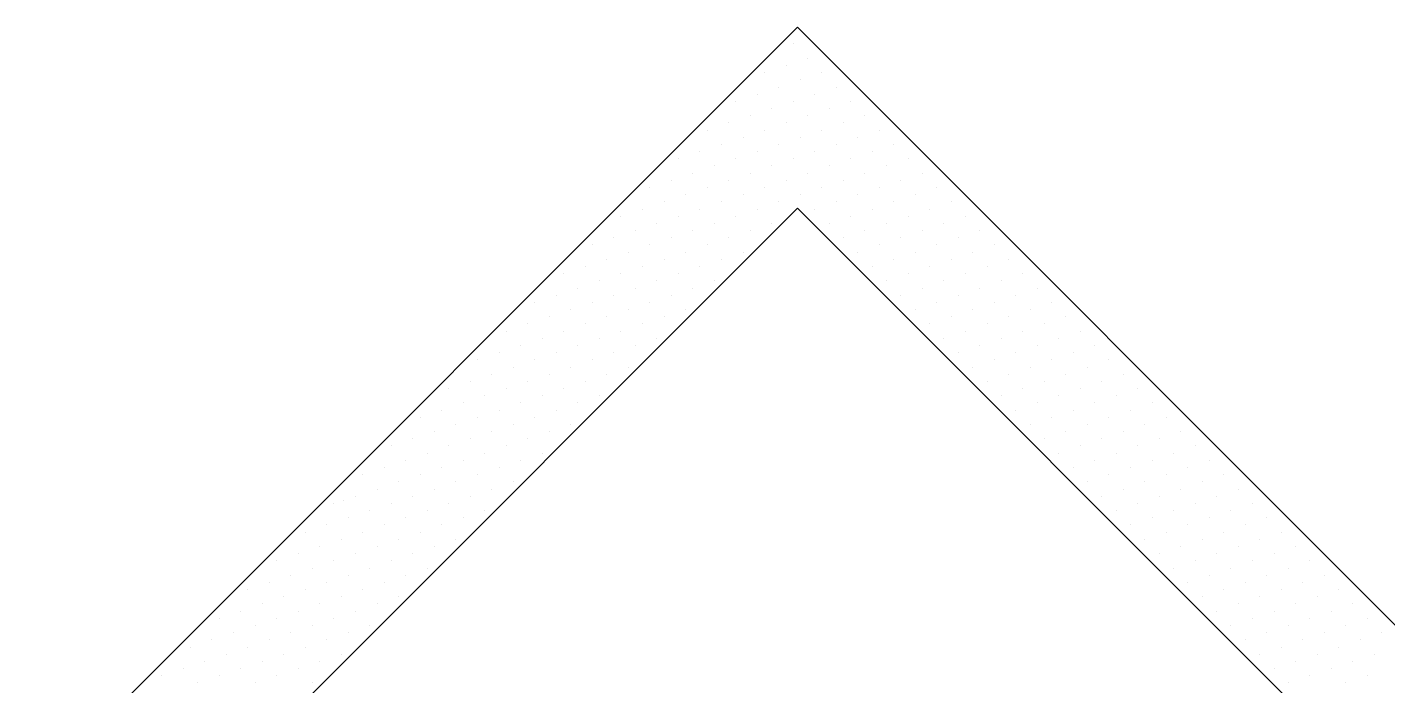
# Model space of a CAD drawing. Header units: centimetres. Extents: x -15692 to -14942, y 4339 to 5301.
# Drawn here: x -15515.57 to -15496.42, y 4655 to 4664.27 of the extents above; entities that cross this region are included whole.
import ezdxf

# ---------------------------------------------------------------- set-up
doc = ezdxf.new("R2010")
doc.units = ezdxf.units.CM
doc.layers.add('Objetos', color=34, linetype='Continuous', lineweight=13)

# ---------------------------------------------------------------- blocks, each defined once
blk = doc.blocks.new('mesa_centro_sala')
at = {"layer": 'Objetos'}
for p, q in [((-0.16209, -0.07557), (-0.27052, -0.18399)), ((-0.16209, -0.10102), (-0.24506, -0.18399)), ((-0.18532, -0.10174), (-0.18532, -0.10174)), ((-0.18229, -0.10275), (-0.18229, -0.10275)), ((-0.18734, -0.10376), (-0.18734, -0.10376)), ((-0.18431, -0.10477), (-0.18431, -0.10477)), ((-0.17926, -0.10376), (-0.17926, -0.10376)), ((-0.18936, -0.10578), (-0.18936, -0.10578)), ((-0.18633, -0.10679), (-0.18633, -0.10679)), ((-0.18128, -0.10578), (-0.18128, -0.10578)), ((-0.17825, -0.10679), (-0.17825, -0.10679)), ((-0.19138, -0.1078), (-0.19138, -0.1078)), ((-0.18835, -0.10881), (-0.18835, -0.10881)), ((-0.1833, -0.1078), (-0.1833, -0.1078)), ((-0.18027, -0.10881), (-0.18027, -0.10881)), ((-0.1934, -0.10982), (-0.1934, -0.10982)), ((-0.19037, -0.11083), (-0.19037, -0.11083)), ((-0.18532, -0.10982), (-0.18532, -0.10982)), ((-0.18229, -0.11083), (-0.18229, -0.11083)), ((-0.19543, -0.11184), (-0.19543, -0.11184)), ((-0.19239, -0.11285), (-0.19239, -0.11285)), ((-0.18734, -0.11184), (-0.18734, -0.11184)), ((-0.18431, -0.11285), (-0.18431, -0.11285)), ((-0.17926, -0.11184), (-0.17926, -0.11184)), ((-0.19745, -0.11386), (-0.19745, -0.11386)), ((-0.19441, -0.11487), (-0.19441, -0.11487)), ((-0.18936, -0.11386), (-0.18936, -0.11386)), ((-0.18633, -0.11487), (-0.18633, -0.11487)), ((-0.18128, -0.11386), (-0.18128, -0.11386)), ((-0.17825, -0.11487), (-0.17825, -0.11487)), ((-0.19947, -0.11588), (-0.19947, -0.11588)), ((-0.19138, -0.11588), (-0.19138, -0.11588)), ((-0.1833, -0.11588), (-0.1833, -0.11588)), ((-0.20149, -0.1179), (-0.20149, -0.1179)), ((-0.19644, -0.11689), (-0.19644, -0.11689)), ((-0.1934, -0.1179), (-0.1934, -0.1179)), ((-0.18835, -0.11689), (-0.18835, -0.11689)), ((-0.18532, -0.1179), (-0.18532, -0.1179)), ((-0.18027, -0.11689), (-0.18027, -0.11689)), ((-0.20351, -0.11992), (-0.20351, -0.11992)), ((-0.19846, -0.11891), (-0.19846, -0.11891)), ((-0.19543, -0.11992), (-0.19543, -0.11992)), ((-0.19037, -0.11891), (-0.19037, -0.11891)), ((-0.18734, -0.11992), (-0.18734, -0.11992)), ((-0.18229, -0.11891), (-0.18229, -0.11891)), ((-0.20553, -0.12194), (-0.20553, -0.12194)), ((-0.20048, -0.12093), (-0.20048, -0.12093)), ((-0.19745, -0.12194), (-0.19745, -0.12194)), ((-0.19239, -0.12093), (-0.19239, -0.12093)), ((-0.18936, -0.12194), (-0.18936, -0.12194)), ((-0.18431, -0.12093), (-0.18431, -0.12093)), ((-0.20755, -0.12396), (-0.20755, -0.12396)), ((-0.2025, -0.12295), (-0.2025, -0.12295)), ((-0.19947, -0.12396), (-0.19947, -0.12396)), ((-0.19441, -0.12295), (-0.19441, -0.12295)), ((-0.19138, -0.12396), (-0.19138, -0.12396)), ((-0.18633, -0.12295), (-0.18633, -0.12295)), ((-0.20957, -0.12598), (-0.20957, -0.12598)), ((-0.20452, -0.12497), (-0.20452, -0.12497)), ((-0.20149, -0.12598), (-0.20149, -0.12598)), ((-0.19644, -0.12497), (-0.19644, -0.12497)), ((-0.1934, -0.12598), (-0.1934, -0.12598)), ((-0.18835, -0.12497), (-0.18835, -0.12497)), ((-0.21159, -0.128), (-0.21159, -0.128)), ((-0.20654, -0.12699), (-0.20654, -0.12699)), ((-0.20351, -0.128), (-0.20351, -0.128)), ((-0.19846, -0.12699), (-0.19846, -0.12699)), ((-0.19543, -0.128), (-0.19543, -0.128)), ((-0.19037, -0.12699), (-0.19037, -0.12699)), ((-0.21361, -0.13002), (-0.21361, -0.13002)), ((-0.20856, -0.12901), (-0.20856, -0.12901)), ((-0.20553, -0.13002), (-0.20553, -0.13002)), ((-0.20048, -0.12901), (-0.20048, -0.12901)), ((-0.19745, -0.13002), (-0.19745, -0.13002)), ((-0.19239, -0.12901), (-0.19239, -0.12901)), ((-0.21563, -0.13204), (-0.21563, -0.13204)), ((-0.21058, -0.13103), (-0.21058, -0.13103)), ((-0.20755, -0.13204), (-0.20755, -0.13204)), ((-0.2025, -0.13103), (-0.2025, -0.13103)), ((-0.19947, -0.13204), (-0.19947, -0.13204)), ((-0.19441, -0.13103), (-0.19441, -0.13103)), ((-0.21765, -0.13406), (-0.21765, -0.13406)), ((-0.2126, -0.13305), (-0.2126, -0.13305)), ((-0.20957, -0.13406), (-0.20957, -0.13406)), ((-0.20452, -0.13305), (-0.20452, -0.13305)), ((-0.20149, -0.13406), (-0.20149, -0.13406)), ((-0.19644, -0.13305), (-0.19644, -0.13305)), ((-0.21462, -0.13507), (-0.21462, -0.13507)), ((-0.20654, -0.13507), (-0.20654, -0.13507)), ((-0.19846, -0.13507), (-0.19846, -0.13507)), ((-0.21967, -0.13608), (-0.21967, -0.13608)), ((-0.21664, -0.1371), (-0.21664, -0.1371)), ((-0.21159, -0.13608), (-0.21159, -0.13608)), ((-0.20856, -0.1371), (-0.20856, -0.1371)), ((-0.20351, -0.13608), (-0.20351, -0.13608)), ((-0.20048, -0.1371), (-0.20048, -0.1371)), ((-0.22169, -0.13811), (-0.22169, -0.13811)), ((-0.21866, -0.13912), (-0.21866, -0.13912)), ((-0.21361, -0.13811), (-0.21361, -0.13811)), ((-0.21058, -0.13912), (-0.21058, -0.13912)), ((-0.20553, -0.13811), (-0.20553, -0.13811)), ((-0.2025, -0.13912), (-0.2025, -0.13912)), ((-0.22371, -0.14013), (-0.22371, -0.14013)), ((-0.22068, -0.14114), (-0.22068, -0.14114)), ((-0.21563, -0.14013), (-0.21563, -0.14013)), ((-0.2126, -0.14114), (-0.2126, -0.14114)), ((-0.20755, -0.14013), (-0.20755, -0.14013)), ((-0.20452, -0.14114), (-0.20452, -0.14114)), ((-0.22573, -0.14215), (-0.22573, -0.14215)), ((-0.2227, -0.14316), (-0.2227, -0.14316)), ((-0.21765, -0.14215), (-0.21765, -0.14215)), ((-0.21462, -0.14316), (-0.21462, -0.14316)), ((-0.20957, -0.14215), (-0.20957, -0.14215)), ((-0.20654, -0.14316), (-0.20654, -0.14316)), ((-0.22775, -0.14417), (-0.22775, -0.14417)), ((-0.22472, -0.14518), (-0.22472, -0.14518)), ((-0.21967, -0.14417), (-0.21967, -0.14417)), ((-0.21664, -0.14518), (-0.21664, -0.14518)), ((-0.21159, -0.14417), (-0.21159, -0.14417)), ((-0.20856, -0.14518), (-0.20856, -0.14518)), ((-0.22977, -0.14619), (-0.22977, -0.14619)), ((-0.22674, -0.1472), (-0.22674, -0.1472)), ((-0.22169, -0.14619), (-0.22169, -0.14619)), ((-0.21866, -0.1472), (-0.21866, -0.1472)), ((-0.21361, -0.14619), (-0.21361, -0.14619)), ((-0.21058, -0.1472), (-0.21058, -0.1472)), ((-0.2318, -0.14821), (-0.2318, -0.14821)), ((-0.22876, -0.14922), (-0.22876, -0.14922)), ((-0.22371, -0.14821), (-0.22371, -0.14821)), ((-0.22068, -0.14922), (-0.22068, -0.14922)), ((-0.21563, -0.14821), (-0.21563, -0.14821)), ((-0.2126, -0.14922), (-0.2126, -0.14922)), ((-0.23382, -0.15023), (-0.23382, -0.15023)), ((-0.23078, -0.15124), (-0.23078, -0.15124)), ((-0.22573, -0.15023), (-0.22573, -0.15023)), ((-0.2227, -0.15124), (-0.2227, -0.15124)), ((-0.21765, -0.15023), (-0.21765, -0.15023)), ((-0.21462, -0.15124), (-0.21462, -0.15124)), ((-0.23584, -0.15225), (-0.23584, -0.15225)), ((-0.22775, -0.15225), (-0.22775, -0.15225)), ((-0.21967, -0.15225), (-0.21967, -0.15225)), ((-0.23786, -0.15427), (-0.23786, -0.15427)), ((-0.23281, -0.15326), (-0.23281, -0.15326)), ((-0.22977, -0.15427), (-0.22977, -0.15427)), ((-0.22472, -0.15326), (-0.22472, -0.15326)), ((-0.22169, -0.15427), (-0.22169, -0.15427)), ((-0.21664, -0.15326), (-0.21664, -0.15326)), ((-0.23988, -0.15629), (-0.23988, -0.15629)), ((-0.23483, -0.15528), (-0.23483, -0.15528)), ((-0.2318, -0.15629), (-0.2318, -0.15629)), ((-0.22674, -0.15528), (-0.22674, -0.15528)), ((-0.22371, -0.15629), (-0.22371, -0.15629)), ((-0.21866, -0.15528), (-0.21866, -0.15528)), ((-0.2419, -0.15831), (-0.2419, -0.15831)), ((-0.23685, -0.1573), (-0.23685, -0.1573)), ((-0.23382, -0.15831), (-0.23382, -0.15831)), ((-0.22876, -0.1573), (-0.22876, -0.1573)), ((-0.22573, -0.15831), (-0.22573, -0.15831)), ((-0.22068, -0.1573), (-0.22068, -0.1573)), ((-0.24392, -0.16033), (-0.24392, -0.16033)), ((-0.23887, -0.15932), (-0.23887, -0.15932)), ((-0.23584, -0.16033), (-0.23584, -0.16033)), ((-0.23078, -0.15932), (-0.23078, -0.15932)), ((-0.22775, -0.16033), (-0.22775, -0.16033)), ((-0.2227, -0.15932), (-0.2227, -0.15932)), ((-0.24594, -0.16235), (-0.24594, -0.16235)), ((-0.24089, -0.16134), (-0.24089, -0.16134)), ((-0.23786, -0.16235), (-0.23786, -0.16235)), ((-0.23281, -0.16134), (-0.23281, -0.16134)), ((-0.22977, -0.16235), (-0.22977, -0.16235)), ((-0.22472, -0.16134), (-0.22472, -0.16134)), ((-0.24796, -0.16437), (-0.24796, -0.16437)), ((-0.24291, -0.16336), (-0.24291, -0.16336)), ((-0.23988, -0.16437), (-0.23988, -0.16437)), ((-0.23483, -0.16336), (-0.23483, -0.16336)), ((-0.2318, -0.16437), (-0.2318, -0.16437)), ((-0.22674, -0.16336), (-0.22674, -0.16336)), ((-0.24998, -0.16639), (-0.24998, -0.16639)), ((-0.24493, -0.16538), (-0.24493, -0.16538)), ((-0.2419, -0.16639), (-0.2419, -0.16639)), ((-0.23685, -0.16538), (-0.23685, -0.16538)), ((-0.23382, -0.16639), (-0.23382, -0.16639)), ((-0.22876, -0.16538), (-0.22876, -0.16538)), ((-0.252, -0.16841), (-0.252, -0.16841)), ((-0.24695, -0.1674), (-0.24695, -0.1674)), ((-0.24392, -0.16841), (-0.24392, -0.16841)), ((-0.23887, -0.1674), (-0.23887, -0.1674)), ((-0.23584, -0.16841), (-0.23584, -0.16841)), ((-0.23078, -0.1674), (-0.23078, -0.1674)), ((-0.25402, -0.17043), (-0.25402, -0.17043)), ((-0.24897, -0.16942), (-0.24897, -0.16942)), ((-0.24594, -0.17043), (-0.24594, -0.17043)), ((-0.24089, -0.16942), (-0.24089, -0.16942)), ((-0.23786, -0.17043), (-0.23786, -0.17043)), ((-0.23281, -0.16942), (-0.23281, -0.16942)), ((-0.25099, -0.17144), (-0.25099, -0.17144)), ((-0.24291, -0.17144), (-0.24291, -0.17144)), ((-0.23483, -0.17144), (-0.23483, -0.17144)), ((-0.25604, -0.17245), (-0.25604, -0.17245)), ((-0.25301, -0.17347), (-0.25301, -0.17347)), ((-0.24796, -0.17245), (-0.24796, -0.17245)), ((-0.24493, -0.17347), (-0.24493, -0.17347)), ((-0.23988, -0.17245), (-0.23988, -0.17245)), ((-0.23685, -0.17347), (-0.23685, -0.17347)), ((-0.25806, -0.17448), (-0.25806, -0.17448)), ((-0.25503, -0.17549), (-0.25503, -0.17549)), ((-0.24998, -0.17448), (-0.24998, -0.17448)), ((-0.24695, -0.17549), (-0.24695, -0.17549)), ((-0.2419, -0.17448), (-0.2419, -0.17448)), ((-0.23887, -0.17549), (-0.23887, -0.17549)), ((-0.26008, -0.1765), (-0.26008, -0.1765)), ((-0.25705, -0.17751), (-0.25705, -0.17751)), ((-0.252, -0.1765), (-0.252, -0.1765)), ((-0.24897, -0.17751), (-0.24897, -0.17751)), ((-0.24392, -0.1765), (-0.24392, -0.1765)), ((-0.24089, -0.17751), (-0.24089, -0.17751)), ((-0.2621, -0.17852), (-0.2621, -0.17852)), ((-0.25907, -0.17953), (-0.25907, -0.17953)), ((-0.25402, -0.17852), (-0.25402, -0.17852)), ((-0.25099, -0.17953), (-0.25099, -0.17953)), ((-0.24594, -0.17852), (-0.24594, -0.17852)), ((-0.24291, -0.17953), (-0.24291, -0.17953)), ((-0.26412, -0.18054), (-0.26412, -0.18054)), ((-0.26109, -0.18155), (-0.26109, -0.18155)), ((-0.25604, -0.18054), (-0.25604, -0.18054)), ((-0.25301, -0.18155), (-0.25301, -0.18155)), ((-0.24796, -0.18054), (-0.24796, -0.18054)), ((-0.24493, -0.18155), (-0.24493, -0.18155)), ((-0.26614, -0.18256), (-0.26614, -0.18256)), ((-0.26311, -0.18357), (-0.26311, -0.18357)), ((-0.25806, -0.18256), (-0.25806, -0.18256)), ((-0.25503, -0.18357), (-0.25503, -0.18357)), ((-0.24998, -0.18256), (-0.24998, -0.18256)), ((-0.24695, -0.18357), (-0.24695, -0.18357)), ((-0.27052, -0.18399), (-0.16209, -0.29242)), ((-0.26817, -0.18458), (-0.26817, -0.18458)), ((-0.26513, -0.18559), (-0.26513, -0.18559)), ((-0.26008, -0.18458), (-0.26008, -0.18458)), ((-0.25705, -0.18559), (-0.25705, -0.18559)), ((-0.252, -0.18458), (-0.252, -0.18458)), ((-0.24897, -0.18559), (-0.24897, -0.18559)), ((-0.24506, -0.18399), (-0.16209, -0.26697)), ((-0.2621, -0.1866), (-0.2621, -0.1866)), ((-0.25907, -0.18761), (-0.25907, -0.18761)), ((-0.25402, -0.1866), (-0.25402, -0.1866)), ((-0.25099, -0.18761), (-0.25099, -0.18761)), ((-0.24594, -0.1866), (-0.24594, -0.1866)), ((-0.24291, -0.18761), (-0.24291, -0.18761)), ((-0.26412, -0.18862), (-0.26412, -0.18862)), ((-0.26109, -0.18963), (-0.26109, -0.18963)), ((-0.25604, -0.18862), (-0.25604, -0.18862)), ((-0.25301, -0.18963), (-0.25301, -0.18963)), ((-0.24796, -0.18862), (-0.24796, -0.18862)), ((-0.24493, -0.18963), (-0.24493, -0.18963)), ((-0.25806, -0.19064), (-0.25806, -0.19064)), ((-0.24998, -0.19064), (-0.24998, -0.19064)), ((-0.2419, -0.19064), (-0.2419, -0.19064)), ((-0.26008, -0.19266), (-0.26008, -0.19266)), ((-0.25503, -0.19165), (-0.25503, -0.19165)), ((-0.252, -0.19266), (-0.252, -0.19266)), ((-0.24695, -0.19165), (-0.24695, -0.19165)), ((-0.24392, -0.19266), (-0.24392, -0.19266)), ((-0.23887, -0.19165), (-0.23887, -0.19165)), ((-0.25705, -0.19367), (-0.25705, -0.19367)), ((-0.25402, -0.19468), (-0.25402, -0.19468)), ((-0.24897, -0.19367), (-0.24897, -0.19367)), ((-0.24594, -0.19468), (-0.24594, -0.19468)), ((-0.24089, -0.19367), (-0.24089, -0.19367)), ((-0.23786, -0.19468), (-0.23786, -0.19468)), ((-0.25604, -0.1967), (-0.25604, -0.1967)), ((-0.25099, -0.19569), (-0.25099, -0.19569)), ((-0.24796, -0.1967), (-0.24796, -0.1967)), ((-0.24291, -0.19569), (-0.24291, -0.19569)), ((-0.23988, -0.1967), (-0.23988, -0.1967)), ((-0.23483, -0.19569), (-0.23483, -0.19569)), ((-0.25301, -0.19771), (-0.25301, -0.19771)), ((-0.24998, -0.19872), (-0.24998, -0.19872)), ((-0.24493, -0.19771), (-0.24493, -0.19771)), ((-0.2419, -0.19872), (-0.2419, -0.19872)), ((-0.23685, -0.19771), (-0.23685, -0.19771)), ((-0.23382, -0.19872), (-0.23382, -0.19872)), ((-0.252, -0.20074), (-0.252, -0.20074)), ((-0.24695, -0.19973), (-0.24695, -0.19973)), ((-0.24392, -0.20074), (-0.24392, -0.20074)), ((-0.23887, -0.19973), (-0.23887, -0.19973)), ((-0.23584, -0.20074), (-0.23584, -0.20074)), ((-0.23078, -0.19973), (-0.23078, -0.19973)), ((-0.24897, -0.20175), (-0.24897, -0.20175)), ((-0.24594, -0.20276), (-0.24594, -0.20276)), ((-0.24089, -0.20175), (-0.24089, -0.20175)), ((-0.23786, -0.20276), (-0.23786, -0.20276)), ((-0.23281, -0.20175), (-0.23281, -0.20175)), ((-0.22977, -0.20276), (-0.22977, -0.20276)), ((-0.24796, -0.20478), (-0.24796, -0.20478)), ((-0.24291, -0.20377), (-0.24291, -0.20377)), ((-0.23988, -0.20478), (-0.23988, -0.20478)), ((-0.23483, -0.20377), (-0.23483, -0.20377)), ((-0.2318, -0.20478), (-0.2318, -0.20478)), ((-0.22674, -0.20377), (-0.22674, -0.20377)), ((-0.24493, -0.20579), (-0.24493, -0.20579)), ((-0.2419, -0.2068), (-0.2419, -0.2068)), ((-0.23685, -0.20579), (-0.23685, -0.20579)), ((-0.23382, -0.2068), (-0.23382, -0.2068)), ((-0.22876, -0.20579), (-0.22876, -0.20579)), ((-0.22573, -0.2068), (-0.22573, -0.2068)), ((-0.23887, -0.20781), (-0.23887, -0.20781)), ((-0.23078, -0.20781), (-0.23078, -0.20781)), ((-0.2227, -0.20781), (-0.2227, -0.20781)), ((-0.24392, -0.20883), (-0.24392, -0.20883)), ((-0.24089, -0.20984), (-0.24089, -0.20984)), ((-0.23584, -0.20883), (-0.23584, -0.20883)), ((-0.23281, -0.20984), (-0.23281, -0.20984)), ((-0.22775, -0.20883), (-0.22775, -0.20883)), ((-0.22472, -0.20984), (-0.22472, -0.20984)), ((-0.23786, -0.21085), (-0.23786, -0.21085)), ((-0.23483, -0.21186), (-0.23483, -0.21186)), ((-0.22977, -0.21085), (-0.22977, -0.21085)), ((-0.22674, -0.21186), (-0.22674, -0.21186)), ((-0.22169, -0.21085), (-0.22169, -0.21085)), ((-0.21866, -0.21186), (-0.21866, -0.21186)), ((-0.23988, -0.21287), (-0.23988, -0.21287)), ((-0.23685, -0.21388), (-0.23685, -0.21388)), ((-0.2318, -0.21287), (-0.2318, -0.21287)), ((-0.22876, -0.21388), (-0.22876, -0.21388)), ((-0.22371, -0.21287), (-0.22371, -0.21287)), ((-0.22068, -0.21388), (-0.22068, -0.21388)), ((-0.23382, -0.21489), (-0.23382, -0.21489)), ((-0.23078, -0.2159), (-0.23078, -0.2159)), ((-0.22573, -0.21489), (-0.22573, -0.21489)), ((-0.2227, -0.2159), (-0.2227, -0.2159)), ((-0.21765, -0.21489), (-0.21765, -0.21489)), ((-0.21462, -0.2159), (-0.21462, -0.2159)), ((-0.23584, -0.21691), (-0.23584, -0.21691)), ((-0.23281, -0.21792), (-0.23281, -0.21792)), ((-0.22775, -0.21691), (-0.22775, -0.21691)), ((-0.22472, -0.21792), (-0.22472, -0.21792)), ((-0.21967, -0.21691), (-0.21967, -0.21691)), ((-0.21664, -0.21792), (-0.21664, -0.21792)), ((-0.22977, -0.21893), (-0.22977, -0.21893)), ((-0.22674, -0.21994), (-0.22674, -0.21994)), ((-0.22169, -0.21893), (-0.22169, -0.21893)), ((-0.21866, -0.21994), (-0.21866, -0.21994)), ((-0.21361, -0.21893), (-0.21361, -0.21893)), ((-0.21058, -0.21994), (-0.21058, -0.21994)), ((-0.2318, -0.22095), (-0.2318, -0.22095)), ((-0.22876, -0.22196), (-0.22876, -0.22196)), ((-0.22371, -0.22095), (-0.22371, -0.22095)), ((-0.22068, -0.22196), (-0.22068, -0.22196)), ((-0.21563, -0.22095), (-0.21563, -0.22095)), ((-0.2126, -0.22196), (-0.2126, -0.22196)), ((-0.22573, -0.22297), (-0.22573, -0.22297)), ((-0.2227, -0.22398), (-0.2227, -0.22398)), ((-0.21765, -0.22297), (-0.21765, -0.22297)), ((-0.21462, -0.22398), (-0.21462, -0.22398)), ((-0.20957, -0.22297), (-0.20957, -0.22297)), ((-0.20654, -0.22398), (-0.20654, -0.22398)), ((-0.22775, -0.22499), (-0.22775, -0.22499)), ((-0.22472, -0.226), (-0.22472, -0.226)), ((-0.21967, -0.22499), (-0.21967, -0.22499)), ((-0.21664, -0.226), (-0.21664, -0.226)), ((-0.21159, -0.22499), (-0.21159, -0.22499)), ((-0.20856, -0.226), (-0.20856, -0.226)), ((-0.22169, -0.22701), (-0.22169, -0.22701)), ((-0.21361, -0.22701), (-0.21361, -0.22701)), ((-0.20553, -0.22701), (-0.20553, -0.22701)), ((-0.22371, -0.22903), (-0.22371, -0.22903)), ((-0.21866, -0.22802), (-0.21866, -0.22802)), ((-0.21563, -0.22903), (-0.21563, -0.22903)), ((-0.21058, -0.22802), (-0.21058, -0.22802)), ((-0.20755, -0.22903), (-0.20755, -0.22903)), ((-0.2025, -0.22802), (-0.2025, -0.22802)), ((-0.22068, -0.23004), (-0.22068, -0.23004)), ((-0.21765, -0.23105), (-0.21765, -0.23105)), ((-0.2126, -0.23004), (-0.2126, -0.23004)), ((-0.20957, -0.23105), (-0.20957, -0.23105)), ((-0.20452, -0.23004), (-0.20452, -0.23004)), ((-0.20149, -0.23105), (-0.20149, -0.23105)), ((-0.21967, -0.23307), (-0.21967, -0.23307)), ((-0.21462, -0.23206), (-0.21462, -0.23206)), ((-0.21159, -0.23307), (-0.21159, -0.23307)), ((-0.20654, -0.23206), (-0.20654, -0.23206)), ((-0.20351, -0.23307), (-0.20351, -0.23307)), ((-0.19846, -0.23206), (-0.19846, -0.23206)), ((-0.21664, -0.23408), (-0.21664, -0.23408)), ((-0.21361, -0.23509), (-0.21361, -0.23509)), ((-0.20856, -0.23408), (-0.20856, -0.23408)), ((-0.20553, -0.23509), (-0.20553, -0.23509)), ((-0.20048, -0.23408), (-0.20048, -0.23408)), ((-0.19745, -0.23509), (-0.19745, -0.23509)), ((-0.21563, -0.23711), (-0.21563, -0.23711)), ((-0.21058, -0.2361), (-0.21058, -0.2361)), ((-0.20755, -0.23711), (-0.20755, -0.23711)), ((-0.2025, -0.2361), (-0.2025, -0.2361)), ((-0.19947, -0.23711), (-0.19947, -0.23711)), ((-0.19441, -0.2361), (-0.19441, -0.2361)), ((-0.2126, -0.23812), (-0.2126, -0.23812)), ((-0.20957, -0.23913), (-0.20957, -0.23913)), ((-0.20452, -0.23812), (-0.20452, -0.23812)), ((-0.20149, -0.23913), (-0.20149, -0.23913)), ((-0.19644, -0.23812), (-0.19644, -0.23812)), ((-0.1934, -0.23913), (-0.1934, -0.23913)), ((-0.21159, -0.24115), (-0.21159, -0.24115)), ((-0.20654, -0.24014), (-0.20654, -0.24014)), ((-0.20351, -0.24115), (-0.20351, -0.24115)), ((-0.19846, -0.24014), (-0.19846, -0.24014)), ((-0.19543, -0.24115), (-0.19543, -0.24115)), ((-0.19037, -0.24014), (-0.19037, -0.24014)), ((-0.20856, -0.24216), (-0.20856, -0.24216)), ((-0.20553, -0.24317), (-0.20553, -0.24317)), ((-0.20048, -0.24216), (-0.20048, -0.24216)), ((-0.19745, -0.24317), (-0.19745, -0.24317)), ((-0.19239, -0.24216), (-0.19239, -0.24216)), ((-0.18936, -0.24317), (-0.18936, -0.24317)), ((-0.2025, -0.24418), (-0.2025, -0.24418)), ((-0.19441, -0.24418), (-0.19441, -0.24418)), ((-0.18633, -0.24418), (-0.18633, -0.24418)), ((-0.20755, -0.2452), (-0.20755, -0.2452)), ((-0.20452, -0.24621), (-0.20452, -0.24621)), ((-0.19947, -0.2452), (-0.19947, -0.2452)), ((-0.19644, -0.24621), (-0.19644, -0.24621)), ((-0.19138, -0.2452), (-0.19138, -0.2452)), ((-0.18835, -0.24621), (-0.18835, -0.24621)), ((-0.20395, -0.2479), (-0.20395, -0.2479)), ((-0.20149, -0.24722), (-0.20149, -0.24722)), ((-0.19846, -0.24823), (-0.19846, -0.24823)), ((-0.1934, -0.24722), (-0.1934, -0.24722)), ((-0.19037, -0.24823), (-0.19037, -0.24823)), ((-0.18532, -0.24722), (-0.18532, -0.24722)), ((-0.18229, -0.24823), (-0.18229, -0.24823)), ((-0.20351, -0.24924), (-0.20351, -0.24924)), ((-0.20048, -0.25025), (-0.20048, -0.25025)), ((-0.19543, -0.24924), (-0.19543, -0.24924)), ((-0.19239, -0.25025), (-0.19239, -0.25025)), ((-0.18734, -0.24924), (-0.18734, -0.24924)), ((-0.18431, -0.25025), (-0.18431, -0.25025)), ((-0.19745, -0.25126), (-0.19745, -0.25126)), ((-0.19441, -0.25227), (-0.19441, -0.25227)), ((-0.18936, -0.25126), (-0.18936, -0.25126)), ((-0.18633, -0.25227), (-0.18633, -0.25227)), ((-0.18128, -0.25126), (-0.18128, -0.25126)), ((-0.17825, -0.25227), (-0.17825, -0.25227)), ((-0.19947, -0.25328), (-0.19947, -0.25328)), ((-0.19644, -0.25429), (-0.19644, -0.25429)), ((-0.19138, -0.25328), (-0.19138, -0.25328)), ((-0.18835, -0.25429), (-0.18835, -0.25429)), ((-0.1833, -0.25328), (-0.1833, -0.25328)), ((-0.18027, -0.25429), (-0.18027, -0.25429)), ((-0.1934, -0.2553), (-0.1934, -0.2553)), ((-0.19037, -0.25631), (-0.19037, -0.25631)), ((-0.18532, -0.2553), (-0.18532, -0.2553)), ((-0.18229, -0.25631), (-0.18229, -0.25631)), ((-0.19543, -0.25732), (-0.19543, -0.25732)), ((-0.19239, -0.25833), (-0.19239, -0.25833)), ((-0.18734, -0.25732), (-0.18734, -0.25732)), ((-0.18431, -0.25833), (-0.18431, -0.25833)), ((-0.17926, -0.25732), (-0.17926, -0.25732)), ((-0.18936, -0.25934), (-0.18936, -0.25934)), ((-0.18633, -0.26035), (-0.18633, -0.26035)), ((-0.18128, -0.25934), (-0.18128, -0.25934)), ((-0.17825, -0.26035), (-0.17825, -0.26035)), ((-0.19138, -0.26136), (-0.19138, -0.26136)), ((-0.18835, -0.26237), (-0.18835, -0.26237)), ((-0.1833, -0.26136), (-0.1833, -0.26136)), ((-0.18027, -0.26237), (-0.18027, -0.26237)), ((-0.18532, -0.26338), (-0.18532, -0.26338)), ((-0.18734, -0.2654), (-0.18734, -0.2654)), ((-0.18229, -0.26439), (-0.18229, -0.26439)), ((-0.17926, -0.2654), (-0.17926, -0.2654)), ((-0.18431, -0.26641), (-0.18431, -0.26641)), ((-0.18128, -0.26742), (-0.18128, -0.26742)), ((-0.1833, -0.26944), (-0.1833, -0.26944)), ((-0.17825, -0.26843), (-0.17825, -0.26843)), ((-0.18027, -0.27045), (-0.18027, -0.27045)), ((-0.17926, -0.27348), (-0.17926, -0.27348))]:
    blk.add_line(p, q, dxfattribs=at)

msp = doc.modelspace()

# ---------------------------------------------------------------- block references
at = {"xscale": 100, "yscale": 100, "zscale": 100, "rotation": 270}
msp.add_blockref('mesa_centro_sala', (-15486.331, 4637.22), dxfattribs=at)

doc.saveas('drawing.dxf')
